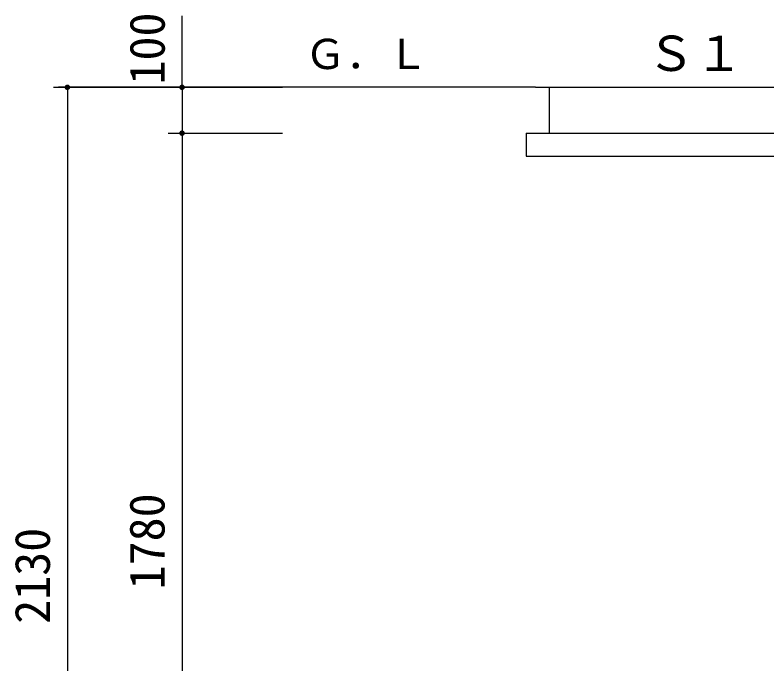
# Model space of a CAD drawing. Units: millimetres, scale not verified. Extents: x -8910 to 8910, y -6308 to 6308.
# Drawn here: x -1633 to 7, y 1197 to 2612 of the extents above; entities that cross this region are included whole.
import ezdxf
from ezdxf.enums import TextEntityAlignment as Align

# ---------------------------------------------------------------- set-up
doc = ezdxf.new("R2010")
doc.units = ezdxf.units.MM
doc.header["$LTSCALE"] = 30
for name, color, linetype, lineweight in [('0-2_躯体', 7, 'Continuous', 25), ('0-3_機器', 2, 'Continuous', 25), ('0-4_製作', 5, 'Continuous', 25)]:
    doc.layers.add(name, color=color, linetype=linetype, lineweight=lineweight)
doc.styles.add('ＭＳ ゴシック', font='')
doc.styles.get('ＭＳ ゴシック').set_extended_font_data('MS Gothic')

msp = doc.modelspace()

# ---------------------------------------------------------------- linework, layer by layer
at = {"layer": '0-2_躯体', "color": 2}
msp.add_line((-498.14, 2454.3), (-1538.14, 2454.3), dxfattribs=at)
at = {"layer": '0-3_機器'}
for p, q in [((-498.14, 2454.3), (1057.87, 2454.3)), ((-468.14, 2454.3), (-468.14, 2354.3)), ((-518.14, 2354.3), (-518.14, 2304.3)), ((-518.14, 2354.3), (601.86, 2354.3)), ((-518.14, 2304.3), (601.86, 2304.3))]:
    msp.add_line(p, q, dxfattribs=at)
at = {"layer": '0-4_製作', "color": 2}
for p, q in [((-1268.88, 2454.3), (-1268.88, 2610.4)), ((-1518.88, 2454.3), (-1518.88, 324.3)), ((-1298.88, 2454.3), (-1049.98, 2454.3)), ((-1298.88, 2354.3), (-1049.98, 2354.3)), ((-1268.88, 2354.3), (-1268.88, 574.3))]:
    msp.add_line(p, q, dxfattribs=at)
msp.add_lwpolyline([(-1548.88, 2454.3), (-1268.88, 2454.3), (-1268.88, 2354.3)], dxfattribs=at)
at = {"layer": '0-4_製作'}
for points in [[(-1518.88, 2460.3), (-1524.31, 2456.85), (-1523.95, 2457.51)], [(-1518.88, 2454.3), (-1524.31, 2456.85), (-1518.88, 2460.3)], [(-1518.88, 2460.3), (-1523.95, 2457.51), (-1519.64, 2460.25)], [(-1519.64, 2460.25), (-1523.95, 2457.51), (-1523.51, 2458.12)], [(-1519.64, 2460.25), (-1523.51, 2458.12), (-1520.38, 2460.11)], [(-1518.51, 2460.29), (-1518.88, 2454.3), (-1518.88, 2460.3)], [(-1517.76, 2460.19), (-1518.88, 2454.3), (-1518.51, 2460.29)], [(-1517.03, 2460), (-1518.88, 2454.3), (-1517.76, 2460.19)], [(-1268.88, 2460.3), (-1273.95, 2457.51), (-1273.51, 2458.12)], [(-1268.88, 2454.3), (-1273.95, 2457.51), (-1268.88, 2460.3)], [(-1268.88, 2460.3), (-1273.51, 2458.12), (-1269.64, 2460.25)], [(-1269.64, 2460.25), (-1273.51, 2458.12), (-1272.99, 2458.67)], [(-1269.64, 2460.25), (-1272.99, 2458.67), (-1270.38, 2460.11)], [(-1268.51, 2460.29), (-1268.88, 2454.3), (-1268.88, 2460.3)], [(-1267.76, 2460.19), (-1268.88, 2454.3), (-1268.51, 2460.29)], [(-1267.03, 2460), (-1268.88, 2454.3), (-1267.76, 2460.19)], [(-1518.88, 2454.3), (-1524.88, 2454.3), (-1524.87, 2454.67)], [(-1518.88, 2454.3), (-1524.84, 2453.55), (-1524.88, 2454.3)], [(-1518.88, 2454.3), (-1524.87, 2454.67), (-1524.78, 2455.42)], [(-1518.88, 2454.3), (-1524.7, 2452.8), (-1524.84, 2453.55)], [(-1518.88, 2454.3), (-1524.78, 2455.42), (-1524.59, 2456.15)], [(-1518.88, 2454.3), (-1524.46, 2452.09), (-1524.7, 2452.8)], [(-1518.88, 2454.3), (-1524.59, 2456.15), (-1524.31, 2456.85)], [(-1518.88, 2454.3), (-1524.14, 2451.41), (-1524.46, 2452.09)], [(-1518.88, 2454.3), (-1523.74, 2450.77), (-1524.14, 2451.41)], [(-1518.88, 2448.3), (-1523.74, 2450.77), (-1518.88, 2454.3)], [(-1518.88, 2448.3), (-1523.26, 2450.19), (-1523.74, 2450.77)], [(-1520.38, 2460.11), (-1523.51, 2458.12), (-1522.99, 2458.67)], [(-1518.88, 2448.3), (-1522.71, 2449.67), (-1523.26, 2450.19)], [(-1520.38, 2460.11), (-1522.99, 2458.67), (-1521.09, 2459.88)], [(-1521.09, 2459.88), (-1522.99, 2458.67), (-1522.41, 2459.15)], [(-1518.88, 2448.3), (-1522.1, 2449.23), (-1522.71, 2449.67)], [(-1521.09, 2459.88), (-1522.41, 2459.15), (-1521.77, 2459.55)], [(-1518.88, 2448.3), (-1521.44, 2448.87), (-1522.1, 2449.23)], [(-1518.88, 2448.3), (-1520.74, 2448.59), (-1521.44, 2448.87)], [(-1518.88, 2448.3), (-1520.01, 2448.4), (-1520.74, 2448.59)], [(-1518.88, 2448.3), (-1519.26, 2448.31), (-1520.01, 2448.4)], [(-1516.33, 2459.73), (-1518.88, 2454.3), (-1517.03, 2460)], [(-1515.67, 2459.36), (-1518.88, 2454.3), (-1516.33, 2459.73)], [(-1515.06, 2458.92), (-1518.88, 2454.3), (-1515.67, 2459.36)], [(-1514.51, 2458.4), (-1518.88, 2454.3), (-1515.06, 2458.92)], [(-1514.03, 2457.82), (-1518.88, 2454.3), (-1514.51, 2458.4)], [(-1513.63, 2457.19), (-1518.88, 2454.3), (-1514.03, 2457.82)], [(-1513.63, 2457.19), (-1512.88, 2454.3), (-1518.88, 2454.3)], [(-1512.88, 2454.3), (-1518.88, 2448.3), (-1518.88, 2454.3)], [(-1512.9, 2453.92), (-1518.88, 2448.3), (-1512.88, 2454.3)], [(-1512.99, 2453.17), (-1518.88, 2448.3), (-1512.9, 2453.92)], [(-1513.18, 2452.44), (-1518.88, 2448.3), (-1512.99, 2453.17)], [(-1513.46, 2451.74), (-1518.88, 2448.3), (-1513.18, 2452.44)], [(-1513.82, 2451.08), (-1518.88, 2448.3), (-1513.46, 2451.74)], [(-1513.82, 2451.08), (-1518.13, 2448.34), (-1518.88, 2448.3)], [(-1514.26, 2450.47), (-1518.13, 2448.34), (-1513.82, 2451.08)], [(-1514.26, 2450.47), (-1517.39, 2448.49), (-1518.13, 2448.34)], [(-1514.78, 2449.92), (-1517.39, 2448.49), (-1514.26, 2450.47)], [(-1514.78, 2449.92), (-1516.68, 2448.72), (-1517.39, 2448.49)], [(-1515.36, 2449.44), (-1516.68, 2448.72), (-1514.78, 2449.92)], [(-1515.36, 2449.44), (-1515.99, 2449.04), (-1516.68, 2448.72)], [(-1513.31, 2456.51), (-1512.88, 2454.3), (-1513.63, 2457.19)], [(-1513.07, 2455.79), (-1512.88, 2454.3), (-1513.31, 2456.51)], [(-1512.93, 2455.05), (-1512.88, 2454.3), (-1513.07, 2455.79)], [(-1268.88, 2454.3), (-1274.88, 2454.3), (-1274.87, 2454.67)], [(-1268.88, 2454.3), (-1274.84, 2453.55), (-1274.88, 2454.3)], [(-1268.88, 2454.3), (-1274.87, 2454.67), (-1274.78, 2455.42)], [(-1268.88, 2454.3), (-1274.7, 2452.8), (-1274.84, 2453.55)], [(-1268.88, 2454.3), (-1274.78, 2455.42), (-1274.59, 2456.15)], [(-1268.88, 2454.3), (-1274.46, 2452.09), (-1274.7, 2452.8)], [(-1268.88, 2454.3), (-1274.59, 2456.15), (-1274.31, 2456.85)], [(-1268.88, 2454.3), (-1274.14, 2451.41), (-1274.46, 2452.09)], [(-1268.88, 2454.3), (-1274.31, 2456.85), (-1273.95, 2457.51)], [(-1268.88, 2448.3), (-1274.14, 2451.41), (-1268.88, 2454.3)], [(-1268.88, 2448.3), (-1273.74, 2450.77), (-1274.14, 2451.41)], [(-1268.88, 2448.3), (-1273.26, 2450.19), (-1273.74, 2450.77)], [(-1268.88, 2448.3), (-1272.71, 2449.67), (-1273.26, 2450.19)], [(-1270.38, 2460.11), (-1272.99, 2458.67), (-1272.41, 2459.15)], [(-1268.88, 2448.3), (-1272.1, 2449.23), (-1272.71, 2449.67)], [(-1270.38, 2460.11), (-1272.41, 2459.15), (-1271.09, 2459.88)], [(-1271.09, 2459.88), (-1272.41, 2459.15), (-1271.77, 2459.55)], [(-1268.88, 2448.3), (-1271.44, 2448.87), (-1272.1, 2449.23)], [(-1268.88, 2448.3), (-1270.74, 2448.59), (-1271.44, 2448.87)], [(-1268.88, 2448.3), (-1270.01, 2448.4), (-1270.74, 2448.59)], [(-1268.88, 2448.3), (-1269.26, 2448.31), (-1270.01, 2448.4)], [(-1266.33, 2459.73), (-1268.88, 2454.3), (-1267.03, 2460)], [(-1265.67, 2459.36), (-1268.88, 2454.3), (-1266.33, 2459.73)], [(-1265.06, 2458.92), (-1268.88, 2454.3), (-1265.67, 2459.36)], [(-1264.51, 2458.4), (-1268.88, 2454.3), (-1265.06, 2458.92)], [(-1264.03, 2457.82), (-1268.88, 2454.3), (-1264.51, 2458.4)], [(-1263.63, 2457.19), (-1268.88, 2454.3), (-1264.03, 2457.82)], [(-1263.31, 2456.51), (-1268.88, 2454.3), (-1263.63, 2457.19)], [(-1263.31, 2456.51), (-1262.88, 2454.3), (-1268.88, 2454.3)], [(-1262.88, 2454.3), (-1268.88, 2448.3), (-1268.88, 2454.3)], [(-1262.9, 2453.92), (-1268.88, 2448.3), (-1262.88, 2454.3)], [(-1262.99, 2453.17), (-1268.88, 2448.3), (-1262.9, 2453.92)], [(-1263.18, 2452.44), (-1268.88, 2448.3), (-1262.99, 2453.17)], [(-1263.46, 2451.74), (-1268.88, 2448.3), (-1263.18, 2452.44)], [(-1263.82, 2451.08), (-1268.88, 2448.3), (-1263.46, 2451.74)], [(-1264.26, 2450.47), (-1268.88, 2448.3), (-1263.82, 2451.08)], [(-1264.26, 2450.47), (-1268.13, 2448.34), (-1268.88, 2448.3)], [(-1264.78, 2449.92), (-1268.13, 2448.34), (-1264.26, 2450.47)], [(-1264.78, 2449.92), (-1267.39, 2448.49), (-1268.13, 2448.34)], [(-1265.36, 2449.44), (-1267.39, 2448.49), (-1264.78, 2449.92)], [(-1265.36, 2449.44), (-1266.68, 2448.72), (-1267.39, 2448.49)], [(-1265.99, 2449.04), (-1266.68, 2448.72), (-1265.36, 2449.44)], [(-1263.07, 2455.79), (-1262.88, 2454.3), (-1263.31, 2456.51)], [(-1262.93, 2455.05), (-1262.88, 2454.3), (-1263.07, 2455.79)], [(-1268.88, 2354.3), (-1274.88, 2354.3), (-1274.87, 2354.67)], [(-1268.88, 2354.3), (-1274.84, 2353.54), (-1274.88, 2354.3)], [(-1268.88, 2354.3), (-1274.87, 2354.67), (-1274.78, 2355.42)], [(-1268.88, 2354.3), (-1274.7, 2352.8), (-1274.84, 2353.54)], [(-1268.88, 2354.3), (-1274.78, 2355.42), (-1274.59, 2356.15)], [(-1268.88, 2354.3), (-1274.46, 2352.09), (-1274.7, 2352.8)], [(-1268.88, 2354.3), (-1274.59, 2356.15), (-1274.31, 2356.85)], [(-1268.88, 2354.3), (-1274.14, 2351.41), (-1274.46, 2352.09)], [(-1268.88, 2354.3), (-1274.31, 2356.85), (-1273.95, 2357.51)], [(-1268.88, 2348.3), (-1274.14, 2351.41), (-1268.88, 2354.3)], [(-1268.88, 2348.3), (-1273.74, 2350.77), (-1274.14, 2351.41)], [(-1268.88, 2360.3), (-1273.95, 2357.51), (-1273.51, 2358.12)], [(-1268.88, 2354.3), (-1273.95, 2357.51), (-1268.88, 2360.3)], [(-1268.88, 2348.3), (-1273.26, 2350.19), (-1273.74, 2350.77)], [(-1268.88, 2360.3), (-1273.51, 2358.12), (-1269.64, 2360.25)], [(-1269.64, 2360.25), (-1273.51, 2358.12), (-1272.99, 2358.67)], [(-1268.88, 2348.3), (-1272.71, 2349.67), (-1273.26, 2350.19)], [(-1269.64, 2360.25), (-1272.99, 2358.67), (-1270.38, 2360.11)], [(-1270.38, 2360.11), (-1272.99, 2358.67), (-1272.41, 2359.15)], [(-1268.88, 2348.3), (-1272.1, 2349.23), (-1272.71, 2349.67)], [(-1270.38, 2360.11), (-1272.41, 2359.15), (-1271.09, 2359.88)], [(-1271.09, 2359.88), (-1272.41, 2359.15), (-1271.77, 2359.55)], [(-1268.88, 2348.3), (-1271.44, 2348.87), (-1272.1, 2349.23)], [(-1268.88, 2348.3), (-1270.74, 2348.59), (-1271.44, 2348.87)], [(-1268.88, 2348.3), (-1270.01, 2348.4), (-1270.74, 2348.59)], [(-1268.88, 2348.3), (-1269.26, 2348.31), (-1270.01, 2348.4)], [(-1268.51, 2360.28), (-1268.88, 2354.3), (-1268.88, 2360.3)], [(-1267.76, 2360.19), (-1268.88, 2354.3), (-1268.51, 2360.28)], [(-1267.03, 2360), (-1268.88, 2354.3), (-1267.76, 2360.19)], [(-1266.33, 2359.73), (-1268.88, 2354.3), (-1267.03, 2360)], [(-1265.67, 2359.36), (-1268.88, 2354.3), (-1266.33, 2359.73)], [(-1265.06, 2358.92), (-1268.88, 2354.3), (-1265.67, 2359.36)], [(-1264.51, 2358.4), (-1268.88, 2354.3), (-1265.06, 2358.92)], [(-1264.03, 2357.82), (-1268.88, 2354.3), (-1264.51, 2358.4)], [(-1263.63, 2357.19), (-1268.88, 2354.3), (-1264.03, 2357.82)], [(-1263.31, 2356.51), (-1268.88, 2354.3), (-1263.63, 2357.19)], [(-1263.31, 2356.51), (-1262.88, 2354.3), (-1268.88, 2354.3)], [(-1262.88, 2354.3), (-1268.88, 2348.3), (-1268.88, 2354.3)], [(-1262.9, 2353.92), (-1268.88, 2348.3), (-1262.88, 2354.3)], [(-1262.99, 2353.17), (-1268.88, 2348.3), (-1262.9, 2353.92)], [(-1263.18, 2352.44), (-1268.88, 2348.3), (-1262.99, 2353.17)], [(-1263.46, 2351.74), (-1268.88, 2348.3), (-1263.18, 2352.44)], [(-1263.82, 2351.08), (-1268.88, 2348.3), (-1263.46, 2351.74)], [(-1264.26, 2350.47), (-1268.88, 2348.3), (-1263.82, 2351.08)], [(-1264.26, 2350.47), (-1268.13, 2348.34), (-1268.88, 2348.3)], [(-1264.78, 2349.92), (-1268.13, 2348.34), (-1264.26, 2350.47)], [(-1264.78, 2349.92), (-1267.39, 2348.49), (-1268.13, 2348.34)], [(-1265.36, 2349.44), (-1267.39, 2348.49), (-1264.78, 2349.92)], [(-1265.36, 2349.44), (-1266.68, 2348.72), (-1267.39, 2348.49)], [(-1265.99, 2349.04), (-1266.68, 2348.72), (-1265.36, 2349.44)], [(-1263.07, 2355.79), (-1262.88, 2354.3), (-1263.31, 2356.51)], [(-1262.93, 2355.05), (-1262.88, 2354.3), (-1263.07, 2355.79)]]:
    msp.add_solid(points, dxfattribs=at)

# ---------------------------------------------------------------- texts
at = {"layer": '0-2_躯体', "color": 4, "style": 'ＭＳ ゴシック'}
msp.add_text('Ｇ．Ｌ', height=65.98, dxfattribs=at).set_placement((-1001.36, 2474.31), align=Align.BOTTOM_LEFT)
at = {"layer": '0-4_製作', "color": 4, "style": 'ＭＳ ゴシック'}
for s, p in [('100', (-1283.48, 2460.34)), ('1780', (-1283.88, 1359.3)), ('2130', (-1533.88, 1284.3))]:
    msp.add_text(s, height=76.98, rotation=90, dxfattribs=at).set_placement(p, align=Align.BOTTOM_LEFT)
msp.add_text('Ｓ１', height=76.98, dxfattribs=at).set_placement((-255.2, 2466.91), align=Align.BOTTOM_LEFT)

doc.saveas('drawing.dxf')
